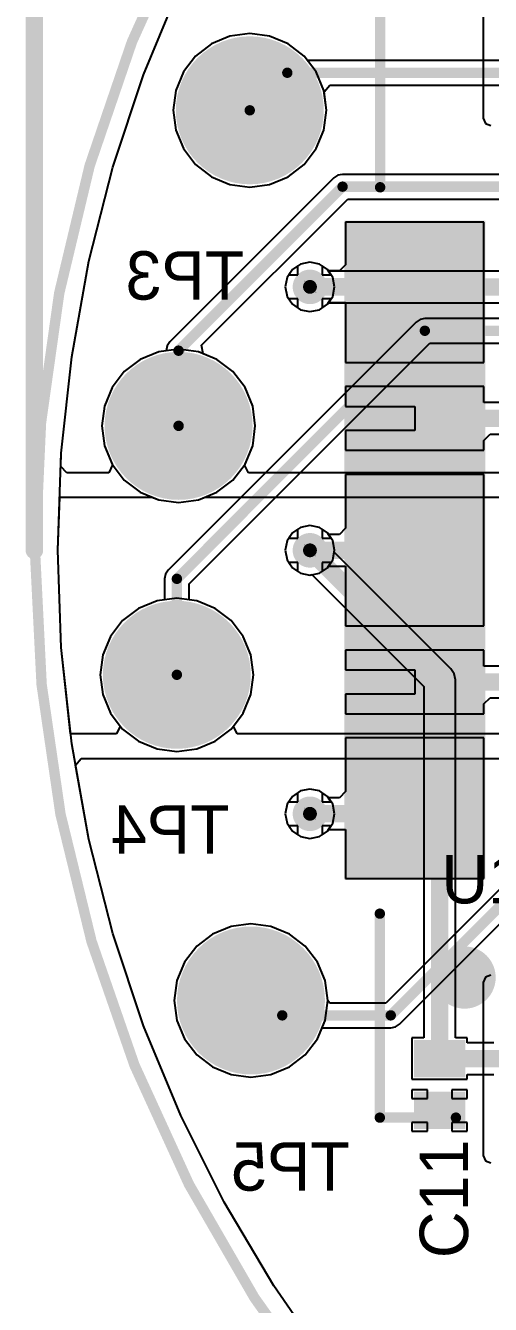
# Model space of a CAD drawing. Header units: millimetres. Extents: x 80 to 238, y 80 to 227.
# Drawn here: x 79.86 to 86.58, y 89.09 to 107.59 of the extents above; entities that cross this region are included whole.
import ezdxf

# ---------------------------------------------------------------- set-up
doc = ezdxf.new("R2010")
doc.units = ezdxf.units.MM
for name, color, linetype in [('BottomLayer', 5, 'Continuous'), ('BottomOverlay', 54, 'Continuous'), ('BottomPaste', 16, 'Continuous'), ('BottomSolder', 6, 'Continuous'), ('DrillDrawing', 1, 'Continuous'), ('DrillGuide', 244, 'Continuous'), ('KeepOutLayer', 6, 'Continuous'), ('Mechanical1', 6, 'Continuous'), ('MidLayer1', 16, 'Continuous'), ('MidLayer2', 76, 'Continuous'), ('MultiLayer', 9, 'Continuous'), ('PadHoleLayer', 156, 'Continuous'), ('TopLayer', 1, 'Continuous'), ('TopOverlay', 2, 'Continuous'), ('TopPaste', 8, 'Continuous'), ('TopSolder', 216, 'Continuous'), ('ViaHoleLayer', 16, 'Continuous')]:
    doc.layers.add(name, color=color, linetype=linetype)

msp = doc.modelspace()

# ---------------------------------------------------------------- linework, layer by layer
at = {"layer": 'BottomLayer'}
for p, q in [((86.482, 108.75), (86.482, 106.25)), ((81.569, 106.874), (82.107, 108.172)), ((83.105, 107.473), (82.818, 107.435)), ((83.392, 107.435), (83.105, 107.473)), ((82.55, 107.324), (82.32, 107.148)), ((82.818, 107.435), (82.55, 107.324)), ((83.66, 107.324), (83.392, 107.435)), ((83.889, 107.148), (83.66, 107.324)), ((82.32, 107.148), (82.144, 106.918)), ((84.066, 106.918), (83.889, 107.148)), ((82.144, 106.918), (82.033, 106.651)), ((84.176, 106.651), (84.066, 106.918)), ((81.126, 105.542), (81.569, 106.874)), ((82.033, 106.651), (81.995, 106.363)), ((84.214, 106.363), (84.176, 106.651)), ((81.995, 106.363), (82.033, 106.076)), ((84.176, 106.076), (84.214, 106.363)), ((86.482, 106.25), (86.513, 106.173)), ((86.513, 106.173), (86.59, 106.142)), ((82.033, 106.076), (82.144, 105.809)), ((84.066, 105.809), (84.176, 106.076)), ((82.144, 105.809), (82.32, 105.579)), ((83.889, 105.579), (84.066, 105.809)), ((80.779, 104.181), (81.126, 105.542)), ((82.32, 105.579), (82.55, 105.403)), ((83.66, 105.403), (83.889, 105.579)), ((84.379, 105.424), (84.321, 105.385)), ((84.447, 105.437), (84.379, 105.424)), ((87.002, 105.437), (84.447, 105.437)), ((84.321, 105.385), (81.949, 103.013)), ((82.55, 105.403), (82.818, 105.292)), ((82.818, 105.292), (83.105, 105.254)), ((83.105, 105.254), (83.392, 105.292)), ((83.392, 105.292), (83.66, 105.403)), ((82.408, 102.967), (84.521, 105.08)), ((84.521, 105.08), (86.928, 105.08)), ((86.49, 104.747), (84.49, 104.747)), ((84.49, 104.747), (84.49, 104.147)), ((86.49, 104.147), (86.49, 104.747)), ((80.529, 102.799), (80.779, 104.181)), ((83.838, 104.14), (83.723, 104.062)), ((83.975, 104.167), (83.838, 104.14)), ((84.112, 104.14), (83.975, 104.167)), ((84.227, 104.062), (84.112, 104.14)), ((84.49, 104.131), (84.4, 104.041)), ((84.49, 104.147), (84.49, 104.147)), ((84.49, 104.147), (84.49, 104.131)), ((86.49, 104.112), (86.49, 104.147)), ((86.49, 104.147), (86.49, 104.147)), ((86.49, 104.147), (86.49, 104.147)), ((83.645, 103.947), (83.618, 103.81)), ((83.723, 104.062), (83.645, 103.947)), ((84.241, 104.041), (84.227, 104.062)), ((84.4, 104.041), (84.241, 104.041)), ((86.49, 103.512), (86.49, 104.112)), ((86.49, 104.112), (86.49, 104.112)), ((83.618, 103.81), (83.645, 103.673)), ((83.645, 103.673), (83.723, 103.558)), ((84.227, 103.558), (84.244, 103.583)), ((84.244, 103.583), (84.49, 103.583)), ((84.49, 103.583), (84.49, 103.512)), ((83.723, 103.558), (83.838, 103.48)), ((83.838, 103.48), (83.975, 103.453)), ((83.975, 103.453), (84.112, 103.48)), ((84.112, 103.48), (84.227, 103.558)), ((84.49, 103.512), (84.49, 103.512)), ((84.49, 103.512), (84.49, 103.477)), ((84.49, 103.477), (84.49, 103.477)), ((84.49, 103.477), (84.49, 102.932)), ((86.49, 103.477), (86.49, 103.512)), ((86.49, 103.512), (86.49, 103.512)), ((86.49, 103.512), (86.49, 103.512)), ((86.49, 102.932), (86.49, 103.477)), ((86.49, 103.477), (86.49, 103.477)), ((81.949, 103.013), (81.91, 102.955)), ((81.788, 102.872), (81.52, 102.761)), ((81.897, 102.886), (81.788, 102.872)), ((81.91, 102.955), (81.897, 102.887)), ((81.897, 102.887), (81.897, 102.886)), ((82.432, 102.843), (82.408, 102.967)), ((82.63, 102.761), (82.432, 102.843)), ((84.49, 102.932), (84.49, 102.932)), ((84.49, 102.932), (84.49, 102.932)), ((84.49, 102.932), (84.49, 102.877)), ((84.49, 102.877), (84.49, 102.859)), ((84.49, 102.859), (84.49, 102.842)), ((84.49, 102.842), (84.49, 102.787)), ((86.49, 102.877), (86.49, 102.932)), ((86.49, 102.932), (86.49, 102.932)), ((86.49, 102.932), (86.49, 102.932)), ((86.49, 102.859), (86.49, 102.877)), ((86.49, 102.842), (86.49, 102.859)), ((86.49, 102.787), (86.49, 102.842)), ((80.379, 101.403), (80.529, 102.799)), ((81.52, 102.761), (81.29, 102.585)), ((82.86, 102.585), (82.63, 102.761)), ((84.49, 102.787), (84.49, 102.787)), ((84.49, 102.787), (84.49, 102.787)), ((84.49, 102.787), (84.49, 102.717)), ((84.49, 102.717), (86.49, 102.717)), ((86.49, 102.717), (86.49, 102.787)), ((86.49, 102.787), (86.49, 102.787)), ((86.49, 102.787), (86.49, 102.787)), ((81.29, 102.585), (81.114, 102.355)), ((83.036, 102.355), (82.86, 102.585)), ((81.114, 102.355), (81.003, 102.087)), ((83.147, 102.087), (83.036, 102.355)), ((86.49, 102.367), (84.49, 102.367)), ((84.49, 102.367), (84.49, 102.242)), ((86.49, 102.242), (86.49, 102.367)), ((81.003, 102.087), (80.966, 101.8)), ((83.184, 101.8), (83.147, 102.087)), ((84.49, 102.242), (84.49, 102.242)), ((84.49, 102.242), (84.49, 102.207)), ((84.49, 102.207), (84.49, 102.207)), ((84.49, 102.207), (84.49, 102.082)), ((86.49, 102.207), (86.49, 102.242)), ((86.49, 102.242), (86.49, 102.242)), ((86.49, 102.242), (86.49, 102.242)), ((86.49, 102.136), (86.49, 102.207)), ((86.49, 102.207), (86.49, 102.207)), ((86.762, 102.136), (86.49, 102.136)), ((84.49, 102.082), (85.49, 102.082)), ((85.49, 102.082), (85.49, 101.732)), ((80.966, 101.8), (81.003, 101.513)), ((83.147, 101.513), (83.184, 101.8)), ((85.49, 101.732), (84.49, 101.732)), ((84.49, 101.732), (84.49, 101.607)), ((84.49, 101.607), (84.49, 101.607)), ((84.49, 101.607), (84.49, 101.572)), ((84.49, 101.572), (84.49, 101.572)), ((84.49, 101.572), (84.49, 101.447)), ((86.49, 101.588), (86.58, 101.678)), ((86.49, 101.572), (86.49, 101.588)), ((86.49, 101.447), (86.49, 101.572)), ((86.49, 101.572), (86.49, 101.572)), ((86.58, 101.678), (86.753, 101.678)), ((80.329, 100), (80.379, 101.403)), ((81.003, 101.513), (81.114, 101.245)), ((83.036, 101.245), (83.147, 101.513)), ((84.49, 101.447), (86.49, 101.447)), ((81.114, 101.245), (81.29, 101.015)), ((82.86, 101.015), (83.036, 101.245)), ((81.29, 101.015), (81.52, 100.839)), ((82.63, 100.839), (82.86, 101.015)), ((86.49, 101.097), (84.49, 101.097)), ((84.49, 101.097), (84.49, 101.027)), ((84.49, 101.027), (84.49, 101.027)), ((84.49, 101.027), (84.49, 101.027)), ((84.49, 101.027), (84.49, 100.972)), ((86.49, 101.027), (86.49, 101.097)), ((86.49, 100.972), (86.49, 101.027)), ((86.49, 101.027), (86.49, 101.027)), ((86.49, 101.027), (86.49, 101.027)), ((81.52, 100.839), (81.788, 100.728)), ((82.362, 100.728), (82.63, 100.839)), ((84.49, 100.972), (84.49, 100.954)), ((84.49, 100.954), (84.49, 100.937)), ((84.49, 100.937), (84.49, 100.882)), ((84.49, 100.882), (84.49, 100.882)), ((84.49, 100.882), (84.49, 100.882)), ((84.49, 100.882), (84.49, 100.337)), ((86.49, 100.954), (86.49, 100.972)), ((86.49, 100.937), (86.49, 100.954)), ((86.49, 100.882), (86.49, 100.937)), ((86.49, 100.337), (86.49, 100.882)), ((86.49, 100.882), (86.49, 100.882)), ((86.49, 100.882), (86.49, 100.882)), ((81.788, 100.728), (82.075, 100.691)), ((82.075, 100.691), (82.362, 100.728)), ((83.723, 100.252), (83.645, 100.137)), ((83.838, 100.33), (83.723, 100.252)), ((83.975, 100.357), (83.838, 100.33)), ((84.112, 100.33), (83.975, 100.357)), ((84.227, 100.252), (84.112, 100.33)), ((84.241, 100.231), (84.227, 100.252)), ((84.49, 100.321), (84.4, 100.231)), ((84.49, 100.337), (84.49, 100.337)), ((84.49, 100.337), (84.49, 100.321)), ((86.49, 100.302), (86.49, 100.337)), ((86.49, 100.337), (86.49, 100.337)), ((86.49, 100.337), (86.49, 100.337)), ((86.49, 99.702), (86.49, 100.302)), ((86.49, 100.302), (86.49, 100.302)), ((83.645, 100.137), (83.618, 100)), ((84.4, 100.231), (84.241, 100.231)), ((80.379, 98.597), (80.329, 100)), ((83.618, 100), (83.645, 99.863)), ((83.645, 99.863), (83.723, 99.748)), ((83.723, 99.748), (83.838, 99.67)), ((84.112, 99.67), (84.227, 99.748)), ((84.227, 99.748), (84.244, 99.773)), ((84.244, 99.773), (84.49, 99.773)), ((84.49, 99.773), (84.49, 99.702)), ((84.49, 99.702), (84.49, 99.702)), ((84.49, 99.702), (84.49, 99.667)), ((86.49, 99.667), (86.49, 99.702)), ((86.49, 99.702), (86.49, 99.702)), ((86.49, 99.702), (86.49, 99.702)), ((83.838, 99.67), (83.975, 99.643)), ((83.975, 99.643), (84.112, 99.67)), ((84.49, 99.667), (84.49, 99.667)), ((84.49, 99.667), (84.49, 99.122)), ((86.49, 99.122), (86.49, 99.667)), ((86.49, 99.667), (86.49, 99.667)), ((81.495, 99.161), (81.265, 98.985)), ((81.763, 99.272), (81.495, 99.161)), ((82.05, 99.309), (81.763, 99.272)), ((82.337, 99.272), (82.05, 99.309)), ((82.605, 99.161), (82.337, 99.272)), ((82.835, 98.985), (82.605, 99.161)), ((81.265, 98.985), (81.089, 98.755)), ((83.011, 98.755), (82.835, 98.985)), ((84.49, 99.122), (84.49, 99.122)), ((84.49, 99.122), (84.49, 99.122)), ((84.49, 99.122), (84.49, 99.067)), ((84.49, 99.067), (84.49, 99.049)), ((84.49, 99.049), (84.49, 99.032)), ((84.49, 99.032), (84.49, 98.977)), ((84.49, 98.977), (84.49, 98.977)), ((84.49, 98.977), (84.49, 98.977)), ((84.49, 98.977), (84.49, 98.907)), ((86.49, 99.067), (86.49, 99.122)), ((86.49, 99.122), (86.49, 99.122)), ((86.49, 99.122), (86.49, 99.122)), ((86.49, 99.049), (86.49, 99.067)), ((86.49, 99.032), (86.49, 99.049)), ((86.49, 98.977), (86.49, 99.032)), ((86.49, 98.907), (86.49, 98.977)), ((86.49, 98.977), (86.49, 98.977)), ((86.49, 98.977), (86.49, 98.977)), ((84.49, 98.907), (86.49, 98.907)), ((80.529, 97.201), (80.379, 98.597)), ((81.089, 98.755), (80.978, 98.487)), ((83.122, 98.487), (83.011, 98.755)), ((80.978, 98.487), (80.941, 98.2)), ((83.159, 98.2), (83.122, 98.487)), ((86.49, 98.557), (84.49, 98.557)), ((84.49, 98.557), (84.49, 98.432)), ((84.49, 98.432), (84.49, 98.432)), ((84.49, 98.432), (84.49, 98.397)), ((84.49, 98.397), (84.49, 98.397)), ((84.49, 98.397), (84.49, 98.272)), ((86.49, 98.432), (86.49, 98.557)), ((86.49, 98.397), (86.49, 98.432)), ((86.49, 98.432), (86.49, 98.432)), ((86.49, 98.432), (86.49, 98.432)), ((86.49, 98.326), (86.49, 98.397)), ((86.49, 98.397), (86.49, 98.397)), ((84.49, 98.272), (85.49, 98.272)), ((85.49, 98.272), (85.49, 97.922)), ((86.762, 98.326), (86.49, 98.326)), ((80.941, 98.2), (80.978, 97.913)), ((83.122, 97.913), (83.159, 98.2)), ((80.978, 97.913), (81.089, 97.645)), ((83.011, 97.645), (83.122, 97.913)), ((85.49, 97.922), (84.49, 97.922)), ((84.49, 97.922), (84.49, 97.797)), ((86.49, 97.778), (86.58, 97.868)), ((86.58, 97.868), (86.753, 97.868)), ((84.49, 97.797), (84.49, 97.797)), ((84.49, 97.797), (84.49, 97.762)), ((84.49, 97.762), (84.49, 97.762)), ((84.49, 97.762), (84.49, 97.637)), ((86.49, 97.762), (86.49, 97.778)), ((86.49, 97.637), (86.49, 97.762)), ((86.49, 97.762), (86.49, 97.762)), ((81.089, 97.645), (81.265, 97.415)), ((82.835, 97.415), (83.011, 97.645)), ((84.49, 97.637), (86.49, 97.637)), ((81.265, 97.415), (81.495, 97.239)), ((82.605, 97.239), (82.835, 97.415)), ((86.49, 97.287), (84.49, 97.287)), ((84.49, 97.287), (84.49, 97.217)), ((86.49, 97.217), (86.49, 97.287)), ((80.779, 95.819), (80.529, 97.201)), ((81.495, 97.239), (81.763, 97.128)), ((81.763, 97.128), (82.05, 97.091)), ((82.05, 97.091), (82.337, 97.128)), ((82.337, 97.128), (82.605, 97.239)), ((84.49, 97.217), (84.49, 97.217)), ((84.49, 97.217), (84.49, 97.217)), ((84.49, 97.217), (84.49, 97.162)), ((84.49, 97.162), (84.49, 97.144)), ((84.49, 97.144), (84.49, 97.127)), ((84.49, 97.127), (84.49, 97.072)), ((86.49, 97.162), (86.49, 97.217)), ((86.49, 97.217), (86.49, 97.217)), ((86.49, 97.217), (86.49, 97.217)), ((86.49, 97.144), (86.49, 97.162)), ((86.49, 97.127), (86.49, 97.144)), ((86.49, 97.072), (86.49, 97.127)), ((84.49, 97.072), (84.49, 97.072)), ((84.49, 97.072), (84.49, 97.072)), ((84.49, 97.072), (84.49, 96.527)), ((86.49, 96.527), (86.49, 97.072)), ((86.49, 97.072), (86.49, 97.072)), ((86.49, 97.072), (86.49, 97.072)), ((83.975, 96.547), (83.838, 96.52)), ((84.112, 96.52), (83.975, 96.547)), ((83.723, 96.442), (83.645, 96.327)), ((83.838, 96.52), (83.723, 96.442)), ((84.227, 96.442), (84.112, 96.52)), ((84.241, 96.421), (84.227, 96.442)), ((84.4, 96.421), (84.241, 96.421)), ((84.49, 96.511), (84.4, 96.421)), ((84.49, 96.527), (84.49, 96.527)), ((84.49, 96.527), (84.49, 96.511)), ((86.49, 96.492), (86.49, 96.527)), ((86.49, 96.527), (86.49, 96.527)), ((86.49, 96.527), (86.49, 96.527)), ((86.49, 95.892), (86.49, 96.492)), ((86.49, 96.492), (86.49, 96.492)), ((83.645, 96.327), (83.618, 96.19)), ((83.618, 96.19), (83.645, 96.053)), ((83.645, 96.053), (83.723, 95.938)), ((81.126, 94.458), (80.779, 95.819)), ((83.723, 95.938), (83.838, 95.86)), ((83.838, 95.86), (83.975, 95.833)), ((83.975, 95.833), (84.112, 95.86)), ((84.112, 95.86), (84.227, 95.938)), ((84.227, 95.938), (84.244, 95.963)), ((84.244, 95.963), (84.49, 95.963)), ((84.49, 95.963), (84.49, 95.892)), ((84.49, 95.892), (84.49, 95.892)), ((84.49, 95.892), (84.49, 95.857)), ((84.49, 95.857), (84.49, 95.857)), ((84.49, 95.857), (84.49, 95.257)), ((86.49, 95.857), (86.49, 95.892)), ((86.49, 95.892), (86.49, 95.892)), ((86.49, 95.892), (86.49, 95.892)), ((86.49, 95.257), (86.49, 95.857)), ((86.49, 95.857), (86.49, 95.857)), ((87.361, 95.744), (85.07, 93.453)), ((85.27, 93.149), (87.665, 95.544)), ((84.49, 95.257), (84.49, 95.255)), ((84.49, 95.255), (86.49, 95.255)), ((86.49, 95.255), (86.49, 95.257)), ((82.835, 94.562), (82.567, 94.451)), ((83.122, 94.599), (82.835, 94.562)), ((83.409, 94.562), (83.122, 94.599)), ((83.677, 94.451), (83.409, 94.562)), ((81.569, 93.126), (81.126, 94.458)), ((82.567, 94.451), (82.338, 94.274)), ((83.907, 94.274), (83.677, 94.451)), ((82.338, 94.274), (82.161, 94.045)), ((84.083, 94.045), (83.907, 94.274)), ((82.161, 94.045), (82.051, 93.777)), ((84.194, 93.777), (84.083, 94.045)), ((82.051, 93.777), (82.013, 93.49)), ((84.232, 93.49), (84.194, 93.777)), ((86.513, 93.827), (86.482, 93.75)), ((86.59, 93.858), (86.513, 93.827)), ((86.482, 93.75), (86.482, 91.25)), ((82.013, 93.49), (82.051, 93.203)), ((84.264, 93.453), (84.232, 93.49)), ((85.07, 93.453), (84.264, 93.453)), ((82.107, 91.828), (81.569, 93.126)), ((82.051, 93.203), (82.161, 92.935)), ((84.083, 92.935), (84.15, 93.097)), ((84.15, 93.097), (85.144, 93.097)), ((85.144, 93.097), (85.212, 93.11)), ((85.212, 93.11), (85.27, 93.149)), ((82.161, 92.935), (82.338, 92.705)), ((83.907, 92.705), (84.083, 92.935)), ((82.338, 92.705), (82.567, 92.529)), ((83.677, 92.529), (83.907, 92.705)), ((82.567, 92.529), (82.835, 92.418)), ((83.409, 92.418), (83.677, 92.529)), ((82.835, 92.418), (83.122, 92.38)), ((83.122, 92.38), (83.409, 92.418)), ((82.735, 90.573), (82.107, 91.828)), ((86.482, 91.25), (86.513, 91.173)), ((86.513, 91.173), (86.59, 91.142)), ((83.452, 89.365), (82.735, 90.573)), ((84.253, 88.212), (83.452, 89.365))]:
    msp.add_line(p, q, dxfattribs=at)
for points, const_width in [([(82.605, 106.363, 1), (83.605, 106.363, 1)], 1), ([(84.409, 105.259, 1), (84.484, 105.259, 1)], 0.075), ([(84.409, 105.259, 1), (84.484, 105.259, 1)], 0.075), ([(85.427, 104.447, 1), (85.552, 104.447, 1)], 0.125), ([(83.85, 103.81, 1), (84.1, 103.81, 1)], 0.25), ([(83.913, 103.81, 1), (84.038, 103.81, 1)], 0.125), ([(83.914, 103.812, 1), (84.039, 103.812, 1)], 0.125), ([(83.914, 103.812, 1), (84.039, 103.812, 1)], 0.125), ([(85.427, 103.812, 1), (85.552, 103.812, 1)], 0.125), ([(85.427, 103.812, 1), (85.552, 103.812, 1)], 0.125), ([(85.427, 103.812, 1), (85.552, 103.812, 1)], 0.125), ([(85.427, 103.177, 1), (85.552, 103.177, 1)], 0.125), ([(82.037, 102.887, 1), (82.113, 102.887, 1)], 0.075), ([(82.037, 102.887, 1), (82.113, 102.887, 1)], 0.075), ([(81.575, 101.8, 1), (82.575, 101.8, 1)], 1), ([(85.427, 102.542, 1), (85.552, 102.542, 1)], 0.125), ([(85.427, 101.907, 1), (85.552, 101.907, 1)], 0.125), ([(85.427, 101.907, 1), (85.552, 101.907, 1)], 0.125), ([(85.427, 101.907, 1), (85.552, 101.907, 1)], 0.125), ([(82.037, 101.8, 1), (82.113, 101.8, 1)], 0.075), ([(85.427, 101.272, 1), (85.552, 101.272, 1)], 0.125), ([(85.427, 100.637, 1), (85.552, 100.637, 1)], 0.125), ([(83.85, 100, 1), (84.1, 100, 1)], 0.25), ([(83.913, 100, 1), (84.038, 100, 1)], 0.125), ([(83.914, 100.002, 1), (84.039, 100.002, 1)], 0.125), ([(83.914, 100.002, 1), (84.039, 100.002, 1)], 0.125), ([(85.427, 100.002, 1), (85.552, 100.002, 1)], 0.125), ([(85.427, 100.002, 1), (85.552, 100.002, 1)], 0.125), ([(85.427, 100.002, 1), (85.552, 100.002, 1)], 0.125), ([(85.427, 99.367, 1), (85.552, 99.367, 1)], 0.125), ([(81.55, 98.2, 1), (82.55, 98.2, 1)], 1), ([(85.427, 98.732, 1), (85.552, 98.732, 1)], 0.125), ([(85.427, 98.097, 1), (85.552, 98.097, 1)], 0.125), ([(85.427, 98.097, 1), (85.552, 98.097, 1)], 0.125), ([(85.427, 98.097, 1), (85.552, 98.097, 1)], 0.125), ([(85.427, 97.462, 1), (85.552, 97.462, 1)], 0.125), ([(85.427, 96.827, 1), (85.552, 96.827, 1)], 0.125), ([(83.85, 96.19, 1), (84.1, 96.19, 1)], 0.25), ([(83.913, 96.19, 1), (84.038, 96.19, 1)], 0.125), ([(83.914, 96.192, 1), (84.039, 96.192, 1)], 0.125), ([(83.914, 96.192, 1), (84.039, 96.192, 1)], 0.125), ([(85.427, 96.192, 1), (85.552, 96.192, 1)], 0.125), ([(85.427, 96.192, 1), (85.552, 96.192, 1)], 0.125), ([(85.427, 96.192, 1), (85.552, 96.192, 1)], 0.125), ([(85.427, 95.557, 1), (85.552, 95.557, 1)], 0.125), ([(82.622, 93.49, 1), (83.622, 93.49, 1)], 1), ([(83.537, 93.275, 1), (83.612, 93.275, 1)], 0.075), ([(85.106, 93.275, 1), (85.181, 93.275, 1)], 0.075), ([(85.106, 93.275, 1), (85.181, 93.275, 1)], 0.075)]:
    msp.add_lwpolyline(points, format="xyb", close=True, dxfattribs=dict(at, const_width=const_width))
for points, const_width in [([(82.075, 102.887), (84.447, 105.259)], 0.15), ([(84.447, 105.259), (87.002, 105.259)], 0.15), ([(85.49, 103.812), (85.49, 104.447)], 0.25), ([(83.975, 103.81), (83.977, 103.812)], 0.25), ([(83.977, 103.812), (85.49, 103.812)], 0.25), ([(85.49, 103.177), (85.49, 103.812)], 0.25), ([(82.075, 101.8), (82.075, 102.887)], 0.15), ([(85.49, 101.907), (85.49, 102.542)], 0.25), ([(85.49, 101.272), (85.49, 101.907)], 0.25), ([(85.49, 101.907), (87.018, 101.907)], 0.25), ([(85.49, 100.002), (85.49, 100.637)], 0.25), ([(83.975, 100), (83.977, 100.002)], 0.25), ([(83.977, 100.002), (85.49, 100.002)], 0.25), ([(85.49, 99.367), (85.49, 100.002)], 0.25), ([(85.49, 98.097), (85.49, 98.732)], 0.25), ([(85.49, 97.462), (85.49, 98.097)], 0.25), ([(85.49, 98.097), (87.018, 98.097)], 0.25), ([(85.49, 96.192), (85.49, 96.827)], 0.25), ([(83.975, 96.19), (83.977, 96.192)], 0.25), ([(83.977, 96.192), (85.49, 96.192)], 0.25), ([(85.49, 95.557), (85.49, 96.192)], 0.25), ([(85.144, 93.275), (87.539, 95.67)], 0.15), ([(83.575, 93.275), (85.144, 93.275)], 0.15)]:
    msp.add_lwpolyline(points, dxfattribs=dict(at, const_width=const_width))
for points in [[(86.39, 104.247), (86.39, 104.647), (84.59, 104.247), (84.59, 104.647)], [(86.39, 103.612), (86.39, 104.012), (84.59, 103.612), (84.59, 104.012)], [(86.39, 102.977), (86.39, 103.377), (84.59, 102.977), (84.59, 103.377)], [(86.39, 102.342), (86.39, 102.742), (84.59, 102.342), (84.59, 102.742)], [(86.39, 101.707), (86.39, 102.107), (84.59, 101.707), (84.59, 102.107)], [(86.39, 101.072), (86.39, 101.472), (84.59, 101.072), (84.59, 101.472)], [(86.39, 100.437), (86.39, 100.837), (84.59, 100.437), (84.59, 100.837)], [(86.39, 99.802), (86.39, 100.202), (84.59, 99.802), (84.59, 100.202)], [(86.39, 99.167), (86.39, 99.567), (84.59, 99.167), (84.59, 99.567)], [(86.39, 98.532), (86.39, 98.932), (84.59, 98.532), (84.59, 98.932)], [(86.39, 97.897), (86.39, 98.297), (84.59, 97.897), (84.59, 98.297)], [(86.39, 97.262), (86.39, 97.662), (84.59, 97.262), (84.59, 97.662)], [(86.39, 96.627), (86.39, 97.027), (84.59, 96.627), (84.59, 97.027)], [(86.39, 95.992), (86.39, 96.392), (84.59, 95.992), (84.59, 96.392)], [(86.39, 95.357), (86.39, 95.757), (84.59, 95.357), (84.59, 95.757)], [(86.39, 95.355), (86.39, 95.755), (84.59, 95.355), (84.59, 95.755)]]:
    msp.add_solid(points, dxfattribs=at)
at = {"layer": 'BottomOverlay', "const_width": 0.15}
for points in [[(84.99, 105.25), (84.99, 108.2)], [(84.986, 91.796), (84.986, 94.746)], [(84.986, 91.796), (86.086, 91.796)]]:
    msp.add_lwpolyline(points, dxfattribs=at)
at = {"layer": 'BottomOverlay', "const_width": 0.075}
for points in [[(84.952, 105.25, 1), (85.028, 105.25, 1)], [(84.948, 94.746, 1), (85.023, 94.746, 1)], [(84.948, 91.796, 1), (85.023, 91.796, 1)], [(84.948, 91.796, 1), (85.023, 91.796, 1)], [(86.048, 91.796, 1), (86.123, 91.796, 1)]]:
    msp.add_lwpolyline(points, format="xyb", close=True, dxfattribs=at)
at = {"layer": 'BottomPaste'}
for points in [[(86.34, 104.297), (86.34, 104.597), (84.64, 104.297), (84.64, 104.597)], [(86.34, 103.662), (86.34, 103.962), (84.64, 103.662), (84.64, 103.962)], [(86.34, 103.027), (86.34, 103.327), (84.64, 103.027), (84.64, 103.327)], [(86.34, 102.392), (86.34, 102.692), (84.64, 102.392), (84.64, 102.692)], [(86.34, 101.757), (86.34, 102.057), (84.64, 101.757), (84.64, 102.057)], [(86.34, 101.122), (86.34, 101.422), (84.64, 101.122), (84.64, 101.422)], [(86.34, 100.487), (86.34, 100.787), (84.64, 100.487), (84.64, 100.787)], [(86.34, 99.852), (86.34, 100.152), (84.64, 99.852), (84.64, 100.152)], [(86.34, 99.217), (86.34, 99.517), (84.64, 99.217), (84.64, 99.517)], [(86.34, 98.582), (86.34, 98.882), (84.64, 98.582), (84.64, 98.882)], [(86.34, 97.947), (86.34, 98.247), (84.64, 97.947), (84.64, 98.247)], [(86.34, 97.312), (86.34, 97.612), (84.64, 97.312), (84.64, 97.612)], [(86.34, 96.677), (86.34, 96.977), (84.64, 96.677), (84.64, 96.977)], [(86.34, 96.042), (86.34, 96.342), (84.64, 96.042), (84.64, 96.342)], [(86.34, 95.407), (86.34, 95.707), (84.64, 95.407), (84.64, 95.707)], [(86.34, 95.405), (86.34, 95.705), (84.64, 95.405), (84.64, 95.705)]]:
    msp.add_solid(points, dxfattribs=at)
at = {"layer": 'BottomSolder', "const_width": 1.07}
for points in [[(82.57, 106.363, 1), (83.64, 106.363, 1)], [(81.54, 101.8, 1), (82.61, 101.8, 1)], [(81.515, 98.2, 1), (82.585, 98.2, 1)], [(82.587, 93.49, 1), (83.657, 93.49, 1)]]:
    msp.add_lwpolyline(points, format="xyb", close=True, dxfattribs=at)
at = {"layer": 'BottomSolder'}
for points in [[(86.51, 104.127), (86.51, 104.767), (84.47, 104.127), (84.47, 104.767)], [(86.51, 103.492), (86.51, 104.132), (84.47, 103.492), (84.47, 104.132)], [(86.51, 102.857), (86.51, 103.497), (84.47, 102.857), (84.47, 103.497)], [(86.51, 102.222), (86.51, 102.862), (84.47, 102.222), (84.47, 102.862)], [(86.51, 101.587), (86.51, 102.227), (84.47, 101.587), (84.47, 102.227)], [(86.51, 100.952), (86.51, 101.592), (84.47, 100.952), (84.47, 101.592)], [(86.51, 100.317), (86.51, 100.957), (84.47, 100.317), (84.47, 100.957)], [(86.51, 99.682), (86.51, 100.322), (84.47, 99.682), (84.47, 100.322)], [(86.51, 99.047), (86.51, 99.687), (84.47, 99.047), (84.47, 99.687)], [(86.51, 98.412), (86.51, 99.052), (84.47, 98.412), (84.47, 99.052)], [(86.51, 97.777), (86.51, 98.417), (84.47, 97.777), (84.47, 98.417)], [(86.51, 97.142), (86.51, 97.782), (84.47, 97.142), (84.47, 97.782)], [(86.51, 96.507), (86.51, 97.147), (84.47, 96.507), (84.47, 97.147)], [(86.51, 95.872), (86.51, 96.512), (84.47, 95.872), (84.47, 96.512)], [(86.51, 95.237), (86.51, 95.877), (84.47, 95.237), (84.47, 95.877)], [(86.51, 95.235), (86.51, 95.875), (84.47, 95.235), (84.47, 95.875)]]:
    msp.add_solid(points, dxfattribs=at)
at = {"layer": 'DrillDrawing', "const_width": 0.254}
msp.add_lwpolyline([(79.989, 100), (79.989, 122.76)], dxfattribs=at)
at = {"layer": 'DrillDrawing', "const_width": 0.15}
for points in [[(83.225, 110.891, -1.632083), (101.044, 80.027)], [(98.956, 80.027, -0.543037), (82.181, 109.082)]]:
    msp.add_lwpolyline(points, format="xyb", dxfattribs=at)
at = {"layer": 'DrillDrawing'}
for points, const_width in [([(83.925, 103.81, 1), (84.025, 103.81, 1)], 0.1), ([(79.926, 100, 1), (80.053, 100, 1)], 0.127), ([(83.925, 100, 1), (84.025, 100, 1)], 0.1), ([(83.925, 96.19, 1), (84.025, 96.19, 1)], 0.1)]:
    msp.add_lwpolyline(points, format="xyb", close=True, dxfattribs=dict(at, const_width=const_width))
at = {"layer": 'DrillGuide', "const_width": 0.1}
for points in [[(83.925, 103.81, 1), (84.025, 103.81, 1)], [(83.925, 100, 1), (84.025, 100, 1)], [(83.925, 96.19, 1), (84.025, 96.19, 1)]]:
    msp.add_lwpolyline(points, format="xyb", close=True, dxfattribs=at)
at = {"layer": 'KeepOutLayer', "const_width": 0.15}
for points in [[(83.225, 110.891, -1.632083), (101.044, 80.027)], [(98.956, 80.027, -0.543037), (82.181, 109.082)]]:
    msp.add_lwpolyline(points, format="xyb", dxfattribs=at)
at = {"layer": 'Mechanical1', "const_width": 0.15}
for points in [[(83.225, 110.891, -1.632083), (101.044, 80.027)], [(98.956, 80.027, -0.543037), (82.181, 109.082)]]:
    msp.add_lwpolyline(points, format="xyb", dxfattribs=at)
at = {"layer": 'MidLayer1'}
for p, q in [((81.569, 106.874), (82.107, 108.172)), ((83.105, 107.473), (82.818, 107.435)), ((83.392, 107.435), (83.105, 107.473)), ((82.55, 107.324), (82.32, 107.148)), ((82.818, 107.435), (82.55, 107.324)), ((83.66, 107.324), (83.392, 107.435)), ((83.889, 107.148), (83.66, 107.324)), ((82.32, 107.148), (82.144, 106.918)), ((84.066, 106.918), (83.889, 107.148)), ((82.144, 106.918), (82.033, 106.651)), ((84.176, 106.651), (84.066, 106.918)), ((81.126, 105.542), (81.569, 106.874)), ((82.033, 106.651), (81.995, 106.363)), ((84.214, 106.363), (84.176, 106.651)), ((81.995, 106.363), (82.033, 106.076)), ((84.176, 106.076), (84.214, 106.363)), ((82.033, 106.076), (82.144, 105.809)), ((84.066, 105.809), (84.176, 106.076)), ((82.144, 105.809), (82.32, 105.579)), ((83.889, 105.579), (84.066, 105.809)), ((80.779, 104.181), (81.126, 105.542)), ((82.32, 105.579), (82.55, 105.403)), ((83.66, 105.403), (83.889, 105.579)), ((82.55, 105.403), (82.818, 105.292)), ((82.818, 105.292), (83.105, 105.254)), ((83.105, 105.254), (83.392, 105.292)), ((83.392, 105.292), (83.66, 105.403)), ((80.529, 102.799), (80.779, 104.181)), ((83.838, 104.14), (83.723, 104.062)), ((83.975, 104.167), (83.838, 104.14)), ((84.112, 104.14), (83.975, 104.167)), ((84.227, 104.062), (84.112, 104.14)), ((83.645, 103.947), (83.618, 103.81)), ((83.723, 104.062), (83.645, 103.947)), ((84.305, 103.947), (84.227, 104.062)), ((84.332, 103.81), (84.305, 103.947)), ((83.618, 103.81), (83.645, 103.673)), ((84.305, 103.673), (84.332, 103.81)), ((83.645, 103.673), (83.723, 103.558)), ((84.227, 103.558), (84.305, 103.673)), ((83.723, 103.558), (83.838, 103.48)), ((83.838, 103.48), (83.975, 103.453)), ((83.975, 103.453), (84.112, 103.48)), ((84.112, 103.48), (84.227, 103.558)), ((81.788, 102.872), (81.52, 102.761)), ((82.075, 102.909), (81.788, 102.872)), ((82.362, 102.872), (82.075, 102.909)), ((82.63, 102.761), (82.362, 102.872)), ((80.379, 101.403), (80.529, 102.799)), ((81.52, 102.761), (81.29, 102.585)), ((82.86, 102.585), (82.63, 102.761)), ((81.29, 102.585), (81.114, 102.355)), ((83.036, 102.355), (82.86, 102.585)), ((81.114, 102.355), (81.003, 102.087)), ((83.147, 102.087), (83.036, 102.355)), ((81.003, 102.087), (80.966, 101.8)), ((83.184, 101.8), (83.147, 102.087)), ((80.966, 101.8), (81.003, 101.513)), ((83.147, 101.513), (83.184, 101.8)), ((80.329, 100), (80.379, 101.403)), ((81.003, 101.513), (81.114, 101.245)), ((83.036, 101.245), (83.147, 101.513)), ((81.114, 101.245), (81.29, 101.015)), ((82.86, 101.015), (83.036, 101.245)), ((81.29, 101.015), (81.52, 100.839)), ((82.63, 100.839), (82.86, 101.015)), ((81.52, 100.839), (81.788, 100.728)), ((82.362, 100.728), (82.63, 100.839)), ((81.788, 100.728), (82.075, 100.691)), ((82.075, 100.691), (82.362, 100.728)), ((83.723, 100.252), (83.645, 100.137)), ((83.838, 100.33), (83.723, 100.252)), ((83.975, 100.357), (83.838, 100.33)), ((84.112, 100.33), (83.975, 100.357)), ((84.227, 100.252), (84.112, 100.33)), ((84.305, 100.137), (84.227, 100.252)), ((83.645, 100.137), (83.618, 100)), ((84.332, 100), (84.305, 100.137)), ((80.379, 98.597), (80.329, 100)), ((83.618, 100), (83.645, 99.863)), ((84.305, 99.863), (84.332, 100)), ((83.645, 99.863), (83.723, 99.748)), ((83.723, 99.748), (83.838, 99.67)), ((84.112, 99.67), (84.227, 99.748)), ((84.227, 99.748), (84.305, 99.863)), ((83.838, 99.67), (83.975, 99.643)), ((83.975, 99.643), (84.112, 99.67)), ((81.495, 99.161), (81.265, 98.985)), ((81.763, 99.272), (81.495, 99.161)), ((82.05, 99.309), (81.763, 99.272)), ((82.337, 99.272), (82.05, 99.309)), ((82.605, 99.161), (82.337, 99.272)), ((82.835, 98.985), (82.605, 99.161)), ((81.265, 98.985), (81.089, 98.755)), ((83.011, 98.755), (82.835, 98.985)), ((80.529, 97.201), (80.379, 98.597)), ((81.089, 98.755), (80.978, 98.487)), ((83.122, 98.487), (83.011, 98.755)), ((80.978, 98.487), (80.941, 98.2)), ((83.159, 98.2), (83.122, 98.487)), ((80.941, 98.2), (80.978, 97.913)), ((83.122, 97.913), (83.159, 98.2)), ((80.978, 97.913), (81.089, 97.645)), ((83.011, 97.645), (83.122, 97.913)), ((81.089, 97.645), (81.265, 97.415)), ((82.835, 97.415), (83.011, 97.645)), ((81.265, 97.415), (81.495, 97.239)), ((82.605, 97.239), (82.835, 97.415)), ((80.779, 95.819), (80.529, 97.201)), ((81.495, 97.239), (81.763, 97.128)), ((81.763, 97.128), (82.05, 97.091)), ((82.05, 97.091), (82.337, 97.128)), ((82.337, 97.128), (82.605, 97.239)), ((83.975, 96.547), (83.838, 96.52)), ((84.112, 96.52), (83.975, 96.547)), ((83.723, 96.442), (83.645, 96.327)), ((83.838, 96.52), (83.723, 96.442)), ((84.227, 96.442), (84.112, 96.52)), ((84.305, 96.327), (84.227, 96.442)), ((83.645, 96.327), (83.618, 96.19)), ((83.618, 96.19), (83.645, 96.053)), ((84.332, 96.19), (84.305, 96.327)), ((84.305, 96.053), (84.332, 96.19)), ((83.645, 96.053), (83.723, 95.938)), ((84.227, 95.938), (84.305, 96.053)), ((81.126, 94.458), (80.779, 95.819)), ((83.723, 95.938), (83.838, 95.86)), ((83.838, 95.86), (83.975, 95.833)), ((83.975, 95.833), (84.112, 95.86)), ((84.112, 95.86), (84.227, 95.938)), ((82.835, 94.562), (82.567, 94.451)), ((83.122, 94.599), (82.835, 94.562)), ((83.409, 94.562), (83.122, 94.599)), ((83.677, 94.451), (83.409, 94.562)), ((81.569, 93.126), (81.126, 94.458)), ((82.567, 94.451), (82.338, 94.274)), ((83.907, 94.274), (83.677, 94.451)), ((82.338, 94.274), (82.161, 94.045)), ((84.083, 94.045), (83.907, 94.274)), ((82.161, 94.045), (82.051, 93.777)), ((84.194, 93.777), (84.083, 94.045)), ((82.051, 93.777), (82.013, 93.49)), ((84.232, 93.49), (84.194, 93.777)), ((82.013, 93.49), (82.051, 93.203)), ((84.194, 93.203), (84.232, 93.49)), ((82.107, 91.828), (81.569, 93.126)), ((82.051, 93.203), (82.161, 92.935)), ((84.083, 92.935), (84.194, 93.203)), ((82.161, 92.935), (82.338, 92.705)), ((83.907, 92.705), (84.083, 92.935)), ((82.338, 92.705), (82.567, 92.529)), ((83.677, 92.529), (83.907, 92.705)), ((82.567, 92.529), (82.835, 92.418)), ((83.409, 92.418), (83.677, 92.529)), ((82.835, 92.418), (83.122, 92.38)), ((83.122, 92.38), (83.409, 92.418)), ((82.735, 90.573), (82.107, 91.828)), ((83.452, 89.365), (82.735, 90.573)), ((84.253, 88.212), (83.452, 89.365))]:
    msp.add_line(p, q, dxfattribs=at)
for points, const_width in [([(82.605, 106.363, 1), (83.605, 106.363, 1)], 1), ([(83.85, 103.81, 1), (84.1, 103.81, 1)], 0.25), ([(81.575, 101.8, 1), (82.575, 101.8, 1)], 1), ([(83.85, 100, 1), (84.1, 100, 1)], 0.25), ([(81.55, 98.2, 1), (82.55, 98.2, 1)], 1), ([(83.85, 96.19, 1), (84.1, 96.19, 1)], 0.25), ([(82.622, 93.49, 1), (83.622, 93.49, 1)], 1)]:
    msp.add_lwpolyline(points, format="xyb", close=True, dxfattribs=dict(at, const_width=const_width))
at = {"layer": 'MidLayer2'}
for p, q in [((81.569, 106.874), (82.107, 108.172)), ((83.105, 107.473), (82.818, 107.435)), ((83.392, 107.435), (83.105, 107.473)), ((82.55, 107.324), (82.32, 107.148)), ((82.818, 107.435), (82.55, 107.324)), ((83.66, 107.324), (83.392, 107.435)), ((83.889, 107.148), (83.66, 107.324)), ((82.32, 107.148), (82.144, 106.918)), ((84.066, 106.918), (83.889, 107.148)), ((82.144, 106.918), (82.033, 106.651)), ((84.176, 106.651), (84.066, 106.918)), ((81.126, 105.542), (81.569, 106.874)), ((82.033, 106.651), (81.995, 106.363)), ((84.214, 106.363), (84.176, 106.651)), ((81.995, 106.363), (82.033, 106.076)), ((84.176, 106.076), (84.214, 106.363)), ((82.033, 106.076), (82.144, 105.809)), ((84.066, 105.809), (84.176, 106.076)), ((82.144, 105.809), (82.32, 105.579)), ((83.889, 105.579), (84.066, 105.809)), ((80.779, 104.181), (81.126, 105.542)), ((82.32, 105.579), (82.55, 105.403)), ((83.66, 105.403), (83.889, 105.579)), ((82.55, 105.403), (82.818, 105.292)), ((82.818, 105.292), (83.105, 105.254)), ((83.105, 105.254), (83.392, 105.292)), ((83.392, 105.292), (83.66, 105.403)), ((80.529, 102.799), (80.779, 104.181)), ((83.723, 104.062), (83.671, 103.985)), ((83.671, 103.985), (83.8, 103.985)), ((83.8, 104.114), (83.723, 104.062)), ((83.8, 103.985), (83.8, 104.114)), ((84.227, 104.062), (84.15, 104.114)), ((84.15, 104.114), (84.15, 103.985)), ((84.15, 103.985), (84.279, 103.985)), ((84.279, 103.985), (84.227, 104.062)), ((83.8, 103.635), (83.671, 103.635)), ((83.671, 103.635), (83.723, 103.558)), ((83.8, 103.506), (83.8, 103.635)), ((84.279, 103.635), (84.15, 103.635)), ((84.15, 103.635), (84.15, 103.506)), ((84.227, 103.558), (84.279, 103.635)), ((83.723, 103.558), (83.8, 103.506)), ((84.15, 103.506), (84.227, 103.558)), ((81.788, 102.872), (81.52, 102.761)), ((82.075, 102.909), (81.788, 102.872)), ((82.362, 102.872), (82.075, 102.909)), ((82.63, 102.761), (82.362, 102.872)), ((80.379, 101.403), (80.529, 102.799)), ((81.52, 102.761), (81.29, 102.585)), ((82.86, 102.585), (82.63, 102.761)), ((81.29, 102.585), (81.114, 102.355)), ((83.036, 102.355), (82.86, 102.585)), ((81.114, 102.355), (81.003, 102.087)), ((83.147, 102.087), (83.036, 102.355)), ((81.003, 102.087), (80.966, 101.8)), ((83.184, 101.8), (83.147, 102.087)), ((80.966, 101.8), (81.003, 101.513)), ((83.147, 101.513), (83.184, 101.8)), ((80.372, 101.213), (80.379, 101.403)), ((81.003, 101.513), (81.114, 101.245)), ((83.036, 101.245), (83.147, 101.513)), ((80.461, 101.122), (80.372, 101.213)), ((81.121, 101.236), (81.065, 101.122)), ((81.114, 101.245), (81.121, 101.236)), ((83.029, 101.236), (83.036, 101.245)), ((83.085, 101.122), (83.029, 101.236)), ((81.065, 101.122), (80.461, 101.122)), ((105.959, 101.122), (83.085, 101.122)), ((80.329, 100), (80.357, 100.769)), ((80.357, 100.769), (81.69, 100.769)), ((81.69, 100.769), (81.788, 100.728)), ((81.788, 100.728), (82.075, 100.691)), ((82.075, 100.691), (82.362, 100.728)), ((82.362, 100.728), (82.46, 100.769)), ((82.46, 100.769), (90.796, 100.769)), ((83.723, 100.252), (83.671, 100.175)), ((83.8, 100.304), (83.723, 100.252)), ((83.8, 100.175), (83.8, 100.304)), ((84.227, 100.252), (84.15, 100.304)), ((84.15, 100.304), (84.15, 100.175)), ((84.279, 100.175), (84.227, 100.252)), ((83.671, 100.175), (83.8, 100.175)), ((84.15, 100.175), (84.279, 100.175)), ((80.379, 98.597), (80.329, 100)), ((83.8, 99.825), (83.671, 99.825)), ((83.671, 99.825), (83.723, 99.748)), ((83.723, 99.748), (83.8, 99.696)), ((83.8, 99.696), (83.8, 99.825)), ((84.279, 99.825), (84.15, 99.825)), ((84.15, 99.825), (84.15, 99.696)), ((84.15, 99.696), (84.227, 99.748)), ((84.227, 99.748), (84.279, 99.825)), ((81.495, 99.161), (81.265, 98.985)), ((81.763, 99.272), (81.495, 99.161)), ((82.05, 99.309), (81.763, 99.272)), ((82.337, 99.272), (82.05, 99.309)), ((82.605, 99.161), (82.337, 99.272)), ((82.835, 98.985), (82.605, 99.161)), ((81.265, 98.985), (81.089, 98.755)), ((83.011, 98.755), (82.835, 98.985)), ((80.514, 97.346), (80.379, 98.597)), ((81.089, 98.755), (80.978, 98.487)), ((83.122, 98.487), (83.011, 98.755)), ((80.978, 98.487), (80.941, 98.2)), ((83.159, 98.2), (83.122, 98.487)), ((80.941, 98.2), (80.978, 97.913)), ((83.122, 97.913), (83.159, 98.2)), ((80.978, 97.913), (81.089, 97.645)), ((83.011, 97.645), (83.122, 97.913)), ((81.089, 97.645), (81.232, 97.459)), ((82.868, 97.459), (83.011, 97.645)), ((81.176, 97.346), (80.514, 97.346)), ((81.232, 97.459), (81.176, 97.346)), ((82.924, 97.345), (82.868, 97.459)), ((112.913, 97.345), (82.924, 97.345)), ((80.585, 96.895), (80.666, 96.992)), ((80.666, 96.992), (112.34, 96.992)), ((80.779, 95.819), (80.585, 96.895)), ((83.723, 96.442), (83.671, 96.365)), ((83.671, 96.365), (83.8, 96.365)), ((83.8, 96.494), (83.723, 96.442)), ((83.8, 96.365), (83.8, 96.494)), ((84.227, 96.442), (84.15, 96.494)), ((84.15, 96.494), (84.15, 96.365)), ((84.15, 96.365), (84.279, 96.365)), ((84.279, 96.365), (84.227, 96.442)), ((83.8, 96.015), (83.671, 96.015)), ((83.671, 96.015), (83.723, 95.938)), ((83.8, 95.886), (83.8, 96.015)), ((84.279, 96.015), (84.15, 96.015)), ((84.15, 96.015), (84.15, 95.886)), ((84.227, 95.938), (84.279, 96.015)), ((81.126, 94.458), (80.779, 95.819)), ((83.723, 95.938), (83.8, 95.886)), ((84.15, 95.886), (84.227, 95.938)), ((82.835, 94.562), (82.567, 94.451)), ((83.122, 94.599), (82.835, 94.562)), ((83.409, 94.562), (83.122, 94.599)), ((83.677, 94.451), (83.409, 94.562)), ((81.569, 93.126), (81.126, 94.458)), ((82.567, 94.451), (82.338, 94.274)), ((83.907, 94.274), (83.677, 94.451)), ((82.338, 94.274), (82.161, 94.045)), ((84.083, 94.045), (83.907, 94.274)), ((82.161, 94.045), (82.051, 93.777)), ((84.194, 93.777), (84.083, 94.045)), ((82.051, 93.777), (82.013, 93.49)), ((84.232, 93.49), (84.194, 93.777)), ((82.013, 93.49), (82.051, 93.203)), ((84.194, 93.203), (84.232, 93.49)), ((82.107, 91.828), (81.569, 93.126)), ((82.051, 93.203), (82.161, 92.935)), ((84.083, 92.935), (84.194, 93.203)), ((82.161, 92.935), (82.338, 92.705)), ((83.907, 92.705), (84.083, 92.935)), ((82.338, 92.705), (82.567, 92.529)), ((83.677, 92.529), (83.907, 92.705)), ((82.567, 92.529), (82.835, 92.418)), ((83.409, 92.418), (83.677, 92.529)), ((82.835, 92.418), (83.122, 92.38)), ((83.122, 92.38), (83.409, 92.418)), ((82.735, 90.573), (82.107, 91.828)), ((83.452, 89.365), (82.735, 90.573)), ((84.253, 88.212), (83.452, 89.365))]:
    msp.add_line(p, q, dxfattribs=at)
for points, const_width in [([(82.605, 106.363, 1), (83.605, 106.363, 1)], 1), ([(83.85, 103.81, 1), (84.1, 103.81, 1)], 0.25), ([(81.575, 101.8, 1), (82.575, 101.8, 1)], 1), ([(83.85, 100, 1), (84.1, 100, 1)], 0.25), ([(81.55, 98.2, 1), (82.55, 98.2, 1)], 1), ([(83.85, 96.19, 1), (84.1, 96.19, 1)], 0.25), ([(82.622, 93.49, 1), (83.622, 93.49, 1)], 1)]:
    msp.add_lwpolyline(points, format="xyb", close=True, dxfattribs=dict(at, const_width=const_width))
at = {"layer": 'MultiLayer'}
for points, const_width in [([(82.605, 106.363, 1), (83.605, 106.363, 1)], 1), ([(83.85, 103.81, 1), (84.1, 103.81, 1)], 0.25), ([(81.575, 101.8, 1), (82.575, 101.8, 1)], 1), ([(83.85, 100, 1), (84.1, 100, 1)], 0.25), ([(81.55, 98.2, 1), (82.55, 98.2, 1)], 1), ([(83.85, 96.19, 1), (84.1, 96.19, 1)], 0.25), ([(82.622, 93.49, 1), (83.622, 93.49, 1)], 1)]:
    msp.add_lwpolyline(points, format="xyb", close=True, dxfattribs=dict(at, const_width=const_width))
at = {"layer": 'PadHoleLayer', "const_width": 0.85}
for points in [[(82.68, 106.363, 1), (83.53, 106.363, 1)], [(81.65, 101.8, 1), (82.5, 101.8, 1)], [(81.625, 98.2, 1), (82.475, 98.2, 1)], [(82.697, 93.49, 1), (83.547, 93.49, 1)]]:
    msp.add_lwpolyline(points, format="xyb", close=True, dxfattribs=at)
at = {"layer": 'TopLayer'}
for p, q in [((81.569, 106.874), (82.107, 108.172)), ((83.105, 107.473), (82.818, 107.435)), ((83.392, 107.435), (83.105, 107.473)), ((82.55, 107.324), (82.32, 107.148)), ((82.818, 107.435), (82.55, 107.324)), ((83.66, 107.324), (83.392, 107.435)), ((83.889, 107.148), (83.66, 107.324)), ((82.32, 107.148), (82.144, 106.918)), ((83.938, 107.084), (83.889, 107.148)), ((91.131, 107.084), (83.938, 107.084)), ((82.144, 106.918), (82.033, 106.651)), ((81.126, 105.542), (81.569, 106.874)), ((84.179, 106.632), (84.263, 106.728)), ((84.263, 106.728), (91.057, 106.728)), ((82.033, 106.651), (81.995, 106.363)), ((84.214, 106.363), (84.179, 106.632)), ((81.995, 106.363), (82.033, 106.076)), ((84.176, 106.076), (84.214, 106.363)), ((82.033, 106.076), (82.144, 105.809)), ((84.066, 105.809), (84.176, 106.076)), ((82.144, 105.809), (82.32, 105.579)), ((83.889, 105.579), (84.066, 105.809)), ((80.779, 104.181), (81.126, 105.542)), ((82.32, 105.579), (82.55, 105.403)), ((83.66, 105.403), (83.889, 105.579)), ((82.55, 105.403), (82.818, 105.292)), ((82.818, 105.292), (83.105, 105.254)), ((83.105, 105.254), (83.392, 105.292)), ((83.392, 105.292), (83.66, 105.403)), ((80.529, 102.799), (80.779, 104.181)), ((83.838, 104.14), (83.723, 104.062)), ((83.975, 104.167), (83.838, 104.14)), ((84.112, 104.14), (83.975, 104.167)), ((84.227, 104.062), (84.112, 104.14)), ((83.645, 103.947), (83.618, 103.81)), ((83.723, 104.062), (83.645, 103.947)), ((84.243, 104.039), (84.227, 104.062)), ((91.392, 104.039), (84.243, 104.039)), ((83.618, 103.81), (83.645, 103.673)), ((83.645, 103.673), (83.723, 103.558)), ((84.227, 103.558), (84.243, 103.581)), ((84.243, 103.581), (87.458, 103.581)), ((83.723, 103.558), (83.838, 103.48)), ((83.838, 103.48), (83.975, 103.453)), ((83.975, 103.453), (84.112, 103.48)), ((84.112, 103.48), (84.227, 103.558)), ((85.511, 103.301), (81.924, 99.714)), ((85.569, 103.34), (85.511, 103.301)), ((85.637, 103.353), (85.569, 103.34)), ((87.398, 103.353), (85.637, 103.353)), ((81.788, 102.872), (81.52, 102.761)), ((82.075, 102.909), (81.788, 102.872)), ((82.362, 102.872), (82.075, 102.909)), ((82.228, 99.514), (85.711, 102.997)), ((82.63, 102.761), (82.362, 102.872)), ((85.711, 102.997), (87.398, 102.997)), ((80.379, 101.403), (80.529, 102.799)), ((81.52, 102.761), (81.29, 102.585)), ((82.86, 102.585), (82.63, 102.761)), ((81.29, 102.585), (81.114, 102.355)), ((83.036, 102.355), (82.86, 102.585)), ((81.114, 102.355), (81.003, 102.087)), ((83.147, 102.087), (83.036, 102.355)), ((81.003, 102.087), (80.966, 101.8)), ((83.184, 101.8), (83.147, 102.087)), ((80.966, 101.8), (81.003, 101.513)), ((83.147, 101.513), (83.184, 101.8)), ((80.329, 100), (80.379, 101.403)), ((81.003, 101.513), (81.114, 101.245)), ((83.036, 101.245), (83.147, 101.513)), ((81.114, 101.245), (81.29, 101.015)), ((82.86, 101.015), (83.036, 101.245)), ((81.29, 101.015), (81.52, 100.839)), ((82.63, 100.839), (82.86, 101.015)), ((81.52, 100.839), (81.788, 100.728)), ((82.362, 100.728), (82.63, 100.839)), ((81.788, 100.728), (82.075, 100.691)), ((82.075, 100.691), (82.362, 100.728)), ((83.723, 100.252), (83.645, 100.137)), ((83.838, 100.33), (83.723, 100.252)), ((83.975, 100.357), (83.838, 100.33)), ((84.112, 100.33), (83.975, 100.357)), ((84.227, 100.252), (84.112, 100.33)), ((84.305, 100.137), (84.227, 100.252)), ((83.645, 100.137), (83.618, 100)), ((84.332, 100), (84.305, 100.137)), ((80.379, 98.597), (80.329, 100)), ((83.618, 100), (83.645, 99.863)), ((84.326, 99.973), (84.332, 100)), ((86.012, 98.287), (84.326, 99.973)), ((81.924, 99.714), (81.885, 99.656)), ((83.645, 99.863), (83.723, 99.748)), ((83.723, 99.748), (83.838, 99.67)), ((81.885, 99.656), (81.872, 99.588)), ((81.872, 99.588), (81.872, 99.286)), ((82.228, 99.286), (82.228, 99.514)), ((83.838, 99.67), (83.975, 99.643)), ((83.975, 99.643), (84.002, 99.649)), ((84.002, 99.649), (85.621, 98.03)), ((81.495, 99.161), (81.265, 98.985)), ((81.763, 99.272), (81.495, 99.161)), ((81.872, 99.286), (81.763, 99.272)), ((82.337, 99.272), (82.228, 99.286)), ((82.605, 99.161), (82.337, 99.272)), ((82.835, 98.985), (82.605, 99.161)), ((81.265, 98.985), (81.089, 98.755)), ((83.011, 98.755), (82.835, 98.985)), ((80.529, 97.201), (80.379, 98.597)), ((81.089, 98.755), (80.978, 98.487)), ((83.122, 98.487), (83.011, 98.755)), ((80.978, 98.487), (80.941, 98.2)), ((83.159, 98.2), (83.122, 98.487)), ((86.062, 98.213), (86.012, 98.287)), ((86.079, 98.125), (86.062, 98.213)), ((80.941, 98.2), (80.978, 97.913)), ((83.122, 97.913), (83.159, 98.2)), ((85.621, 98.03), (85.621, 92.95)), ((86.079, 92.95), (86.079, 98.125)), ((80.978, 97.913), (81.089, 97.645)), ((83.011, 97.645), (83.122, 97.913)), ((81.089, 97.645), (81.265, 97.415)), ((82.835, 97.415), (83.011, 97.645)), ((81.265, 97.415), (81.495, 97.239)), ((82.605, 97.239), (82.835, 97.415)), ((80.779, 95.819), (80.529, 97.201)), ((81.495, 97.239), (81.763, 97.128)), ((81.763, 97.128), (82.05, 97.091)), ((82.05, 97.091), (82.337, 97.128)), ((82.337, 97.128), (82.605, 97.239)), ((83.975, 96.547), (83.838, 96.52)), ((84.112, 96.52), (83.975, 96.547)), ((83.723, 96.442), (83.645, 96.327)), ((83.838, 96.52), (83.723, 96.442)), ((84.227, 96.442), (84.112, 96.52)), ((84.305, 96.327), (84.227, 96.442)), ((83.645, 96.327), (83.618, 96.19)), ((83.618, 96.19), (83.645, 96.053)), ((84.332, 96.19), (84.305, 96.327)), ((84.305, 96.053), (84.332, 96.19)), ((83.645, 96.053), (83.723, 95.938)), ((84.227, 95.938), (84.305, 96.053)), ((81.126, 94.458), (80.779, 95.819)), ((83.723, 95.938), (83.838, 95.86)), ((83.838, 95.86), (83.975, 95.833)), ((83.975, 95.833), (84.112, 95.86)), ((84.112, 95.86), (84.227, 95.938)), ((82.835, 94.562), (82.567, 94.451)), ((83.122, 94.599), (82.835, 94.562)), ((83.409, 94.562), (83.122, 94.599)), ((83.677, 94.451), (83.409, 94.562)), ((81.569, 93.126), (81.126, 94.458)), ((82.567, 94.451), (82.338, 94.274)), ((83.907, 94.274), (83.677, 94.451)), ((82.338, 94.274), (82.161, 94.045)), ((84.083, 94.045), (83.907, 94.274)), ((82.161, 94.045), (82.051, 93.777)), ((84.194, 93.777), (84.083, 94.045)), ((82.051, 93.777), (82.013, 93.49)), ((84.232, 93.49), (84.194, 93.777)), ((82.013, 93.49), (82.051, 93.203)), ((84.194, 93.203), (84.232, 93.49)), ((82.107, 91.828), (81.569, 93.126)), ((82.051, 93.203), (82.161, 92.935)), ((84.083, 92.935), (84.194, 93.203)), ((82.161, 92.935), (82.338, 92.705)), ((83.907, 92.705), (84.083, 92.935)), ((85.621, 92.95), (85.45, 92.95)), ((85.45, 92.95), (85.45, 92.35)), ((86.25, 92.95), (86.079, 92.95)), ((86.25, 92.879), (86.25, 92.95)), ((86.636, 92.879), (86.25, 92.879)), ((82.338, 92.705), (82.567, 92.529)), ((83.677, 92.529), (83.907, 92.705)), ((82.567, 92.529), (82.835, 92.418)), ((83.409, 92.418), (83.677, 92.529)), ((82.835, 92.418), (83.122, 92.38)), ((83.122, 92.38), (83.409, 92.418)), ((85.45, 92.35), (86.25, 92.35)), ((86.25, 92.35), (86.25, 92.421)), ((86.25, 92.421), (86.636, 92.421)), ((85.675, 92.2), (85.45, 92.2)), ((85.45, 92.2), (85.45, 92.075)), ((85.675, 92.075), (85.675, 92.2)), ((86.25, 92.2), (86.025, 92.2)), ((86.025, 92.2), (86.025, 92.075)), ((86.25, 92.075), (86.25, 92.2)), ((85.45, 92.075), (85.675, 92.075)), ((86.025, 92.075), (86.25, 92.075)), ((82.735, 90.573), (82.107, 91.828)), ((85.675, 91.725), (85.45, 91.725)), ((85.45, 91.725), (85.45, 91.6)), ((85.45, 91.6), (85.675, 91.6)), ((85.675, 91.6), (85.675, 91.725)), ((86.25, 91.725), (86.025, 91.725)), ((86.025, 91.725), (86.025, 91.6)), ((86.025, 91.6), (86.25, 91.6)), ((86.25, 91.6), (86.25, 91.725)), ((83.452, 89.365), (82.735, 90.573)), ((84.253, 88.212), (83.452, 89.365))]:
    msp.add_line(p, q, dxfattribs=at)
for points, const_width in [([(82.605, 106.363, 1), (83.605, 106.363, 1)], 1), ([(83.61, 106.906, 1), (83.685, 106.906, 1)], 0.075), ([(83.61, 106.906, 1), (83.685, 106.906, 1)], 0.075), ([(83.067, 106.363, 1), (83.142, 106.363, 1)], 0.075), ([(83.85, 103.81, 1), (84.1, 103.81, 1)], 0.25), ([(83.913, 103.81, 1), (84.038, 103.81, 1)], 0.125), ([(85.599, 103.175, 1), (85.674, 103.175, 1)], 0.075), ([(85.599, 103.175, 1), (85.674, 103.175, 1)], 0.075), ([(81.575, 101.8, 1), (82.575, 101.8, 1)], 1), ([(83.85, 100, 1), (84.1, 100, 1)], 0.25), ([(83.913, 100, 1), (84.038, 100, 1)], 0.125), ([(82.013, 99.588, 1), (82.088, 99.588, 1)], 0.075), ([(82.013, 99.588, 1), (82.088, 99.588, 1)], 0.075), ([(81.55, 98.2, 1), (82.55, 98.2, 1)], 1), ([(82.013, 98.2, 1), (82.088, 98.2, 1)], 0.075), ([(85.788, 98.125, 1), (85.913, 98.125, 1)], 0.125), ([(85.788, 98.125, 1), (85.913, 98.125, 1)], 0.125), ([(83.85, 96.19, 1), (84.1, 96.19, 1)], 0.25), ([(82.622, 93.49, 1), (83.622, 93.49, 1)], 1), ([(85.788, 92.65, 1), (85.913, 92.65, 1)], 0.125), ([(85.788, 92.65, 1), (85.913, 92.65, 1)], 0.125)]:
    msp.add_lwpolyline(points, format="xyb", close=True, dxfattribs=dict(at, const_width=const_width))
for points, const_width in [([(83.105, 106.363), (83.647, 106.906)], 0.15), ([(83.647, 106.906), (91.131, 106.906)], 0.15), ([(83.975, 103.81), (94.788, 103.81)], 0.25), ([(82.05, 99.588), (85.637, 103.175)], 0.15), ([(85.637, 103.175), (87.7, 103.175)], 0.15), ([(83.975, 100), (85.85, 98.125)], 0.25), ([(82.05, 98.2), (82.05, 99.588)], 0.15), ([(85.85, 92.65), (85.85, 98.125)], 0.25), ([(85.85, 92.65), (86.864, 92.65)], 0.25)]:
    msp.add_lwpolyline(points, dxfattribs=dict(at, const_width=const_width))
for points in [[(86.15, 92.45), (86.15, 92.85), (85.55, 92.45), (85.55, 92.85)], [(86.15, 91.7), (86.15, 92.1), (85.55, 91.7), (85.55, 92.1)]]:
    msp.add_solid(points, dxfattribs=at)
at = {"layer": 'TopOverlay'}
for points, const_width in [([(86.311, 93.822, 1), (86.111, 93.822, 1)], 0.7), ([(85.936, 93.822, 1), (86.286, 93.822, 1)], 0.35), ([(86.136, 93.822, 1), (86.486, 93.822, 1)], 0.35)]:
    msp.add_lwpolyline(points, format="xyb", close=True, dxfattribs=dict(at, const_width=const_width))
at = {"layer": 'TopPaste'}
for points in [[(86.1, 92.5), (86.1, 92.8), (85.6, 92.5), (85.6, 92.8)], [(86.1, 91.75), (86.1, 92.05), (85.6, 91.75), (85.6, 92.05)]]:
    msp.add_solid(points, dxfattribs=at)
at = {"layer": 'TopSolder', "const_width": 1.07}
for points in [[(82.57, 106.363, 1), (83.64, 106.363, 1)], [(81.54, 101.8, 1), (82.61, 101.8, 1)], [(81.515, 98.2, 1), (82.585, 98.2, 1)], [(82.587, 93.49, 1), (83.657, 93.49, 1)]]:
    msp.add_lwpolyline(points, format="xyb", close=True, dxfattribs=at)
at = {"layer": 'TopSolder'}
for points in [[(86.22, 92.38), (86.22, 92.92), (85.48, 92.38), (85.48, 92.92)], [(86.22, 91.63), (86.22, 92.17), (85.48, 91.63), (85.48, 92.17)]]:
    msp.add_solid(points, dxfattribs=at)
at = {"layer": 'ViaHoleLayer', "const_width": 0.1}
for points in [[(83.925, 103.81, 1), (84.025, 103.81, 1)], [(83.925, 100, 1), (84.025, 100, 1)], [(83.925, 96.19, 1), (84.025, 96.19, 1)]]:
    msp.add_lwpolyline(points, format="xyb", close=True, dxfattribs=at)

# ---------------------------------------------------------------- texts
at = {"layer": 'BottomOverlay', "text_generation_flag": 2}
for s, p in [('TP3', (83.025, 103.625)), ('TP4', (82.813, 95.611)), ('TP5', (84.551, 90.74))]:
    msp.add_text(s, height=0.7, rotation=360, dxfattribs=at).set_placement(p)
at = {"layer": 'TopOverlay'}
msp.add_text('U1', height=0.7, dxfattribs=at).set_placement((85.877, 94.894))
msp.add_text('C11', height=0.7, rotation=90, dxfattribs=at).set_placement((86.262, 89.764))

doc.saveas('drawing.dxf')
